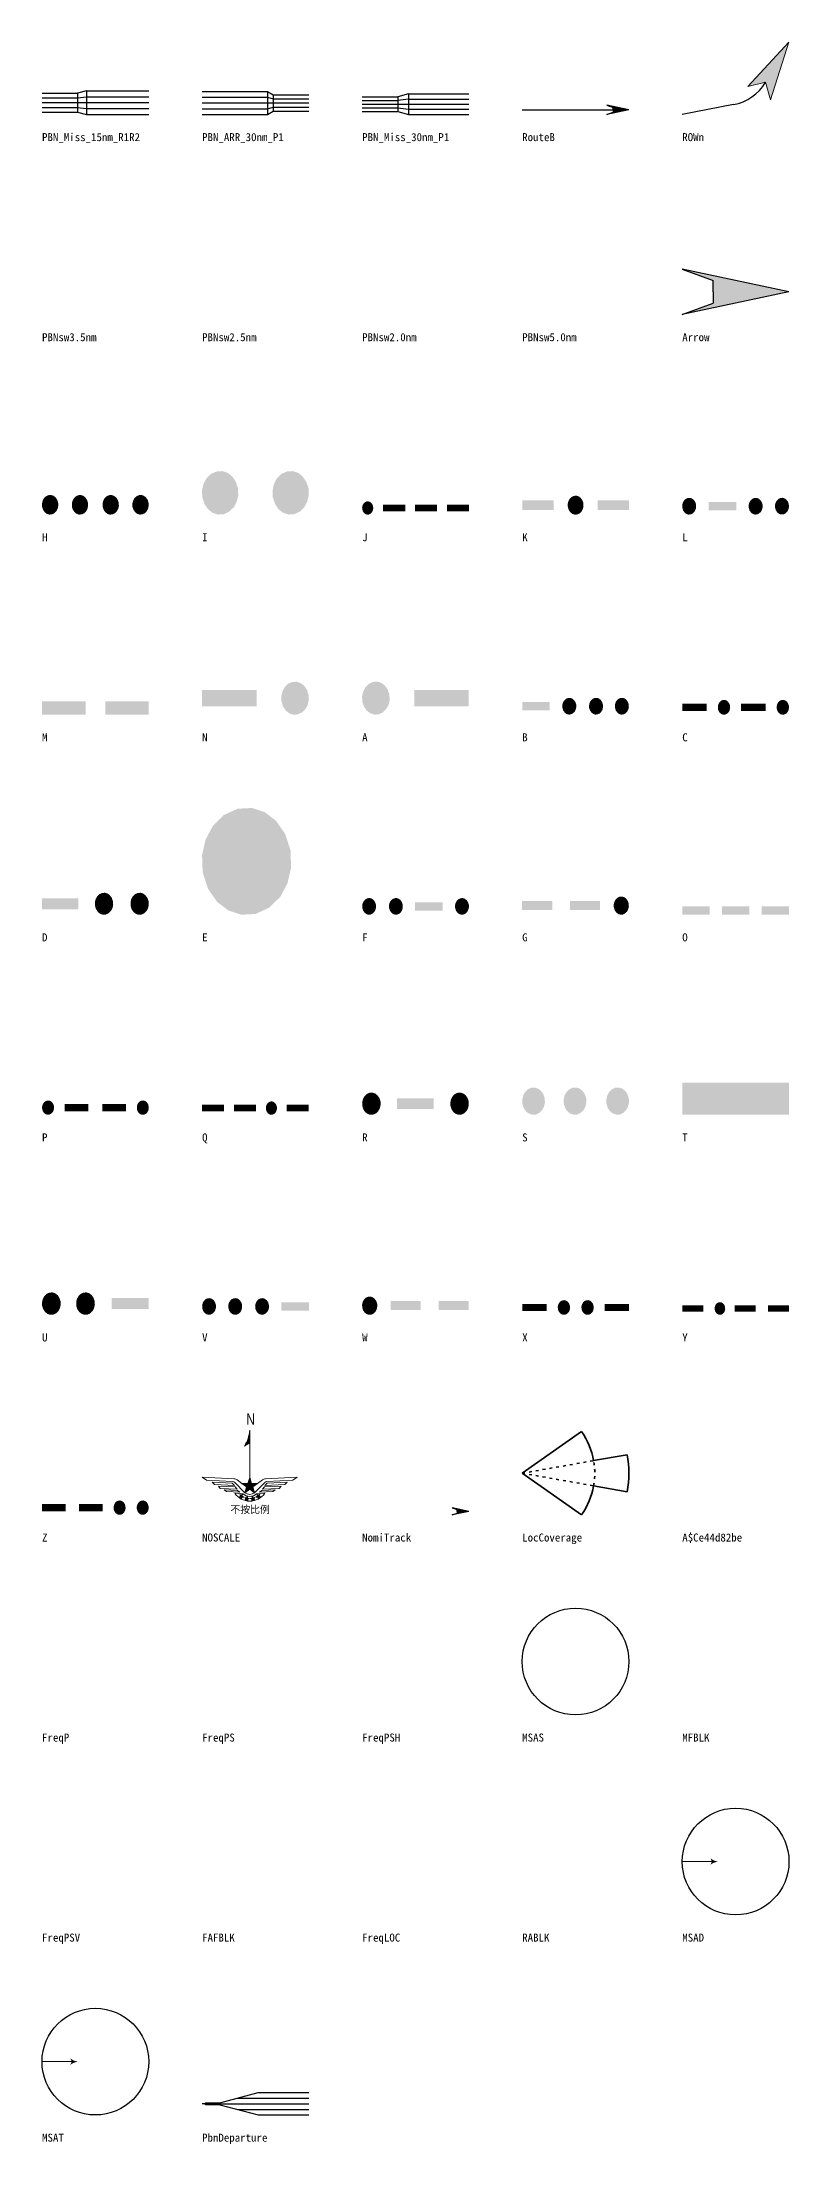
# Model space of a CAD drawing. Extents: x -4 to 560, y -3172 to 80.
# Drawn here: x 0 to 560, y -3172 to -1596 of the extents above; entities that cross this region are included whole.
import ezdxf
from ezdxf.enums import TextEntityAlignment as Align

# ---------------------------------------------------------------- set-up
doc = ezdxf.new("R2010")
doc.units = 0
doc.header["$MEASUREMENT"] = 0
for name, pattern in [('$0$ACAD_ISO03W100', [30, 12, -18]), ('$0$Continuous1', [0]), ('$0$ddhxT', [0])]:
    doc.linetypes.add(name, pattern=pattern)
doc.layers.add('$0$0.8 14进近点', color=7, linetype='Continuous')
doc.layers.add('$0$程序', color=7, linetype='Continuous', lineweight=0)
doc.styles.add('$0$Legend', font='simhei.ttf')
doc.styles.add('$0$Styledgn001', font='dgn001.shx')

# ---------------------------------------------------------------- blocks, each defined once
blk = doc.blocks.new('$0$PBN_Miss_15nm_R1R2')
for p, q in [((-15372, 3704), (-1482, 3704)), ((-15372, 1852), (-1482, 1852)), ((-15372, 0), (-1482, 0)), ((1974, 4630), (-1482, 3704)), ((-1482, 3704), (-1482, -3704)), ((-1482, 1852), (1974, 2315)), ((-1482, 0), (26298, 0)), ((1974, 4630), (26298, 4630)), ((1974, 4630), (1974, -4630)), ((1974, 2315), (26298, 2315)), ((-15372, -1852), (-1482, -1852)), ((-15372, -3704), (-1482, -3704)), ((-1482, -1852), (1974, -2315)), ((-1482, -3704), (1974, -4630)), ((1974, -2315), (26298, -2315)), ((1974, -4630), (26298, -4630))]:
    blk.add_line(p, q)
blk = doc.blocks.new('$0$PBN_ARR_30nm_P1')
for p, q in [((-37085, 6482), (0, 6482)), ((-37085, 3241), (0, 3241)), ((-37085, 0), (3208, 0)), ((0, 6482), (0, -6482)), ((0, 6482), (3208, 4630)), ((0, 3241), (3208, 2315)), ((3208, 4630), (3208, -4630)), ((3208, 4630), (23354, 4630)), ((3208, 2315), (23354, 2315)), ((3208, 0), (23354, 0)), ((-37085, -3241), (0, -3241)), ((-37085, -6482), (0, -6482)), ((0, -3241), (3208, -2315)), ((0, -6482), (3208, -4630)), ((3208, -2315), (23354, -2315)), ((3208, -4630), (23354, -4630))]:
    blk.add_line(p, q)
blk = doc.blocks.new('$0$PBN_Miss_30nm_P1')
for p, q in [((-24000, 4630), (-1482, 4630)), ((-24000, 2315), (-1482, 2315)), ((-24000, 0), (-1482, 0)), ((5430, 6482), (-1482, 4630)), ((-1482, 4630), (-1482, -4630)), ((5430, 3241), (-1482, 2315)), ((-1482, 0), (43553, 0)), ((5430, 6482), (43553, 6482)), ((5430, 6482), (5430, -6482)), ((5430, 3241), (43553, 3241)), ((-24000, -2315), (-1482, -2315)), ((-24000, -4630), (-1482, -4630)), ((-1482, -2315), (5430, -3241)), ((-1482, -4630), (5430, -6482)), ((5430, -3241), (43553, -3241)), ((5430, -6482), (43553, -6482))]:
    blk.add_line(p, q)
blk = doc.blocks.new('$0$箭头')
h = blk.add_hatch(color=256)
h.dxf.hatch_style = 1
h.paths.add_polyline_path([(0, 6.91), (-2.02, -2.59), (-1, 0.15), (0, 0.15), (1, 0.15), (2.02, -2.59)])
for p, q in [((0, 6.91), (-2.02, -2.59)), ((-2.02, -2.59), (-1, 0.15)), ((0, 0.15), (-1, 0.15)), ((0, 6.91), (2.02, -2.59)), ((0, 0.15), (1, 0.15)), ((2.02, -2.59), (1, 0.15))]:
    blk.add_line(p, q)
blk = doc.blocks.new('$0$RouteB')
blk.add_line((-10000, 0), (-1475, 0))
at = {"color": 7, "lineweight": 30, "xscale": 218.3688213262332, "yscale": 218.3688213262332, "zscale": 218.3688213262332, "rotation": 270.0000000000059}
blk.add_blockref('$0$箭头', (-1508, 0), dxfattribs=at)
blk = doc.blocks.new('$0$ROWn')
at = {"layer": '$0$程序'}
blk.add_hatch(color=256, dxfattribs=at).paths.add_polyline_path([(-808, -1387), (-640, -2001), (0, 0), (-1425, -1543)])
blk.add_lwpolyline([(-808, -1387), (-640, -2001), (0, 0), (-1425, -1543)], close=True, dxfattribs=at)
blk.add_line((-1920, -2166), (-3690, -2505))
blk.add_ellipse((-2208, -571), major_axis=(1592, 304), ratio=1, start_param=4.702672, end_param=5.565981)
blk = doc.blocks.new('$0$Arrow')
h = blk.add_hatch(color=256)
h.dxf.hatch_style = 1
h.paths.add_polyline_path([(-8248, 1753), (-5867, 866), (-5867, 0), (-5867, -866), (-8248, -1753), (0, 0)])
for p, q in [((0, 0), (-8254, 1754)), ((-8248, 1753), (-5867, 866)), ((0, 0), (-8254, -1754)), ((-5867, 0), (-5867, 866)), ((-5867, 0), (-5867, -866)), ((-8248, -1753), (-5867, -866))]:
    blk.add_line(p, q)
blk = doc.blocks.new('$0$H')
at = {"transparency": 33554687}
for points in [[(-0.0578, -0.0105), (-0.055, -0.0114), (-0.0519, -0.0112), (-0.0489, -0.0099), (-0.0465, -0.0075), (-0.0449, -0.0046), (-0.0442, -0.0012), (-0.0443, 0.0025), (-0.0454, 0.0061), (-0.0474, 0.009), (-0.0499, 0.0109), (-0.0527, 0.0118), (-0.0558, 0.0116), (-0.0588, 0.0102), (-0.0612, 0.0079), (-0.0627, 0.0049), (-0.0635, 0.0016), (-0.0634, -0.0022), (-0.0622, -0.0057), (-0.0602, -0.0086)], [(-0.0224, -0.0105), (-0.0196, -0.0114), (-0.0165, -0.0112), (-0.0135, -0.0099), (-0.0111, -0.0075), (-0.0096, -0.0046), (-0.0088, -0.0012), (-0.0089, 0.0025), (-0.0101, 0.0061), (-0.012, 0.009), (-0.0145, 0.0108), (-0.0173, 0.0118), (-0.0204, 0.0116), (-0.0234, 0.0102), (-0.0258, 0.0078), (-0.0273, 0.0049), (-0.0281, 0.0016), (-0.028, -0.0022), (-0.0268, -0.0057), (-0.0248, -0.0086)], [(0.014, -0.0105), (0.0168, -0.0114), (0.0199, -0.0112), (0.0229, -0.0099), (0.0253, -0.0075), (0.0269, -0.0046), (0.0277, -0.0012), (0.0275, 0.0025), (0.0264, 0.0061), (0.0244, 0.009), (0.022, 0.0108), (0.0192, 0.0118), (0.0161, 0.0116), (0.0131, 0.0102), (0.0107, 0.0078), (0.0091, 0.0049), (0.0083, 0.0016), (0.0085, -0.0022), (0.0096, -0.0057), (0.0116, -0.0086)], [(0.0494, -0.0105), (0.0522, -0.0114), (0.0553, -0.0112), (0.0583, -0.0099), (0.0607, -0.0075), (0.0623, -0.0046), (0.063, -0.0012), (0.0629, 0.0025), (0.0618, 0.0061), (0.0598, 0.009), (0.0573, 0.0109), (0.0545, 0.0118), (0.0514, 0.0116), (0.0484, 0.0102), (0.046, 0.0079), (0.0445, 0.0049), (0.0437, 0.0016), (0.0438, -0.0022), (0.045, -0.0057), (0.047, -0.0086)]]:
    blk.add_hatch(color=0, dxfattribs=at).paths.add_polyline_path(points)
blk = doc.blocks.new('$0$I')
at = {"transparency": 33554687}
for points in [[(-0.0155, 0.0107), (-0.0183, 0.0116), (-0.0214, 0.0114), (-0.0244, 0.0101), (-0.0268, 0.0077), (-0.0284, 0.0047), (-0.0292, 0.0014), (-0.029, -0.0023), (-0.0279, -0.0059), (-0.0259, -0.0088), (-0.0235, -0.0107), (-0.0207, -0.0116), (-0.0175, -0.0114), (-0.0146, -0.01), (-0.0122, -0.0077), (-0.0106, -0.0047), (-0.0098, -0.0014), (-0.01, 0.0024), (-0.0111, 0.0059), (-0.0131, 0.0088)], [(0.0142, -0.0107), (0.017, -0.0116), (0.0201, -0.0114), (0.0231, -0.01), (0.0255, -0.0077), (0.027, -0.0047), (0.0278, -0.0014), (0.0277, 0.0024), (0.0265, 0.0059), (0.0245, 0.0088), (0.0221, 0.0107), (0.0193, 0.0116), (0.0162, 0.0114), (0.0132, 0.0101), (0.0108, 0.0077), (0.0092, 0.0047), (0.0085, 0.0014), (0.0086, -0.0023), (0.0098, -0.0059), (0.0117, -0.0088)]]:
    blk.add_hatch(color=0, dxfattribs=at).paths.add_polyline_path(points)
blk = doc.blocks.new('$0$J')
at = {"transparency": 33554687}
blk.add_hatch(color=0, dxfattribs=at).paths.add_polyline_path([(-0.088, -0.0108), (-0.0852, -0.0118), (-0.082, -0.0116), (-0.0791, -0.0102), (-0.0767, -0.0078), (-0.0751, -0.0049), (-0.0743, -0.0016), (-0.0745, 0.0022), (-0.0756, 0.0058), (-0.0776, 0.0086), (-0.08, 0.0105), (-0.0828, 0.0114), (-0.0859, 0.0113), (-0.0889, 0.0099), (-0.0913, 0.0075), (-0.0929, 0.0046), (-0.0937, 0.0012), (-0.0935, -0.0025), (-0.0924, -0.0061), (-0.0904, -0.009)])
at = {"color": 0, "transparency": 33554687}
for points in [[(-0.0185, -0.0059), (-0.057, -0.0059), (-0.0185, 0.0056), (-0.057, 0.0056)], [(-0.0013, 0.0056), (0.0371, 0.0056), (-0.0013, -0.0059), (0.0371, -0.0059)], [(0.0543, 0.0056), (0.0928, 0.0056), (0.0543, -0.0059), (0.0928, -0.0059)]]:
    blk.add_solid(points, dxfattribs=at)
blk = doc.blocks.new('$0$K')
at = {"transparency": 33554687}
blk.add_hatch(color=0, dxfattribs=at).paths.add_polyline_path([(0.0034, 0.0111), (0.0006, 0.012), (-0.0025, 0.0118), (-0.0055, 0.0105), (-0.0079, 0.0081), (-0.0095, 0.0052), (-0.0103, 0.0018), (-0.0101, -0.0019), (-0.009, -0.0055), (-0.007, -0.0084), (-0.0045, -0.0103), (-0.0018, -0.0112), (0.0014, -0.011), (0.0044, -0.0096), (0.0068, -0.0073), (0.0083, -0.0043), (0.0091, -0.001), (0.009, 0.0028), (0.0078, 0.0063), (0.0058, 0.0092)])
at = {"color": 0, "transparency": 33554687}
for points in [[(-0.066, 0.0062), (-0.0276, 0.0062), (-0.066, -0.0054), (-0.0276, -0.0054)], [(0.0264, 0.0062), (0.0648, 0.0062), (0.0264, -0.0054), (0.0648, -0.0054)]]:
    blk.add_solid(points, dxfattribs=at)
blk = doc.blocks.new('$0$L')
at = {"transparency": 33554687}
for points in [[(-0.0605, 0.011), (-0.0633, 0.0119), (-0.0664, 0.0117), (-0.0694, 0.0104), (-0.0718, 0.008), (-0.0734, 0.005), (-0.0742, 0.0017), (-0.074, -0.002), (-0.0729, -0.0056), (-0.0709, -0.0085), (-0.0684, -0.0104), (-0.0657, -0.0113), (-0.0625, -0.0111), (-0.0595, -0.0097), (-0.0571, -0.0074), (-0.0556, -0.0044), (-0.0548, -0.0011), (-0.0549, 0.0026), (-0.0561, 0.0062), (-0.0581, 0.0091)], [(0.0318, 0.011), (0.029, 0.0119), (0.0259, 0.0117), (0.0229, 0.0104), (0.0205, 0.008), (0.0189, 0.005), (0.0181, 0.0017), (0.0183, -0.002), (0.0194, -0.0056), (0.0214, -0.0085), (0.0238, -0.0104), (0.0266, -0.0113), (0.0298, -0.0111), (0.0328, -0.0097), (0.0352, -0.0074), (0.0367, -0.0044), (0.0375, -0.0011), (0.0374, 0.0026), (0.0362, 0.0062), (0.0342, 0.0091)], [(0.0684, 0.011), (0.0656, 0.012), (0.0625, 0.0118), (0.0595, 0.0104), (0.0571, 0.008), (0.0555, 0.0051), (0.0547, 0.0018), (0.0549, -0.002), (0.056, -0.0056), (0.058, -0.0084), (0.0604, -0.0103), (0.0632, -0.0112), (0.0664, -0.0111), (0.0693, -0.0097), (0.0717, -0.0073), (0.0733, -0.0044), (0.0741, -0.001), (0.0739, 0.0027), (0.0728, 0.0063), (0.0708, 0.0092)]]:
    blk.add_hatch(color=0, dxfattribs=at).paths.add_polyline_path(points)
at = {"color": 0, "transparency": 33554687}
blk.add_solid([(-0.0376, 0.0061), (0.0008, 0.0061), (-0.0376, -0.0055), (0.0008, -0.0055)], dxfattribs=at)
blk = doc.blocks.new('$0$M')
at = {"color": 0, "transparency": 33554687}
for points in [[(-0.0094, -0.0051), (-0.0478, -0.0051), (-0.0094, 0.0064), (-0.0478, 0.0064)], [(0.0078, 0.0064), (0.0463, 0.0064), (0.0078, -0.0051), (0.0463, -0.0051)]]:
    blk.add_solid(points, dxfattribs=at)
blk = doc.blocks.new('$0$N')
at = {"transparency": 33554687}
blk.add_hatch(color=0, dxfattribs=at).paths.add_polyline_path([(0.0317, 0.0107), (0.0289, 0.0116), (0.0258, 0.0114), (0.0228, 0.0101), (0.0204, 0.0077), (0.0189, 0.0047), (0.0181, 0.0014), (0.0182, -0.0023), (0.0194, -0.0059), (0.0214, -0.0088), (0.0238, -0.0107), (0.0266, -0.0116), (0.0297, -0.0114), (0.0327, -0.01), (0.0351, -0.0077), (0.0367, -0.0047), (0.0374, -0.0014), (0.0373, 0.0023), (0.0362, 0.0059), (0.0342, 0.0088)])
at = {"color": 0, "transparency": 33554687}
blk.add_solid([(-0.0377, 0.0058), (0.0007, 0.0058), (-0.0377, -0.0058), (0.0007, -0.0058)], dxfattribs=at)
blk = doc.blocks.new('$0$A')
at = {"transparency": 33554687}
blk.add_hatch(color=0, dxfattribs=at).paths.add_polyline_path([(-0.0318, -0.0109), (-0.029, -0.0118), (-0.0259, -0.0117), (-0.0229, -0.0103), (-0.0205, -0.0079), (-0.0189, -0.005), (-0.0181, -0.0016), (-0.0183, 0.0021), (-0.0194, 0.0057), (-0.0214, 0.0086), (-0.0239, 0.0104), (-0.0266, 0.0114), (-0.0298, 0.0112), (-0.0328, 0.0098), (-0.0352, 0.0074), (-0.0367, 0.0045), (-0.0375, 0.0012), (-0.0374, -0.0026), (-0.0362, -0.0061), (-0.0342, -0.009)])
at = {"color": 0, "transparency": 33554687}
blk.add_solid([(0.0376, -0.006), (-0.0008, -0.006), (0.0376, 0.0055), (-0.0008, 0.0055)], dxfattribs=at)
blk = doc.blocks.new('$0$B')
at = {"transparency": 33554687}
for points in [[(-0.0049, 0.0107), (-0.0077, 0.0116), (-0.0108, 0.0114), (-0.0138, 0.0101), (-0.0162, 0.0077), (-0.0178, 0.0047), (-0.0186, 0.0014), (-0.0184, -0.0023), (-0.0173, -0.0059), (-0.0153, -0.0088), (-0.0128, -0.0107), (-0.0101, -0.0116), (-0.0069, -0.0114), (-0.0039, -0.01), (-0.0015, -0.0077), (0, -0.0047), (0.0008, -0.0014), (0.0007, 0.0023), (-0.0005, 0.0059), (-0.0025, 0.0088)], [(0.0243, -0.0107), (0.0271, -0.0116), (0.0302, -0.0114), (0.0332, -0.0101), (0.0356, -0.0077), (0.0372, -0.0047), (0.038, -0.0014), (0.0378, 0.0023), (0.0367, 0.0059), (0.0347, 0.0088), (0.0323, 0.0107), (0.0295, 0.0116), (0.0263, 0.0114), (0.0234, 0.0101), (0.0209, 0.0077), (0.0194, 0.0047), (0.0186, 0.0014), (0.0187, -0.0023), (0.0199, -0.0059), (0.0219, -0.0088)], [(0.0602, -0.0107), (0.063, -0.0116), (0.0661, -0.0114), (0.0691, -0.0101), (0.0715, -0.0077), (0.073, -0.0047), (0.0738, -0.0014), (0.0737, 0.0023), (0.0725, 0.0059), (0.0705, 0.0088), (0.0681, 0.0107), (0.0653, 0.0116), (0.0622, 0.0114), (0.0592, 0.0101), (0.0568, 0.0077), (0.0552, 0.0047), (0.0545, 0.0014), (0.0546, -0.0023), (0.0557, -0.0059), (0.0577, -0.0088)]]:
    blk.add_hatch(color=0, dxfattribs=at).paths.add_polyline_path(points)
at = {"color": 0, "transparency": 33554687}
blk.add_solid([(-0.0743, 0.0058), (-0.0359, 0.0058), (-0.0743, -0.0058), (-0.0359, -0.0058)], dxfattribs=at)
blk = doc.blocks.new('$0$C')
at = {"transparency": 33554687}
for points in [[(-0.0145, 0.0107), (-0.0173, 0.0116), (-0.0204, 0.0114), (-0.0234, 0.0101), (-0.0258, 0.0077), (-0.0274, 0.0047), (-0.0281, 0.0014), (-0.028, -0.0023), (-0.0269, -0.0059), (-0.0249, -0.0088), (-0.0224, -0.0107), (-0.0196, -0.0116), (-0.0165, -0.0114), (-0.0135, -0.01), (-0.0111, -0.0077), (-0.0096, -0.0047), (-0.0088, -0.0014), (-0.0089, 0.0023), (-0.0101, 0.0059), (-0.0121, 0.0088)], [(0.0778, 0.0107), (0.075, 0.0116), (0.0719, 0.0114), (0.0689, 0.0101), (0.0665, 0.0077), (0.065, 0.0047), (0.0642, 0.0014), (0.0643, -0.0023), (0.0655, -0.0059), (0.0675, -0.0088), (0.0699, -0.0107), (0.0727, -0.0116), (0.0758, -0.0114), (0.0788, -0.0101), (0.0812, -0.0077), (0.0828, -0.0047), (0.0835, -0.0014), (0.0834, 0.0023), (0.0823, 0.0059), (0.0803, 0.0088)]]:
    blk.add_hatch(color=0, dxfattribs=at).paths.add_polyline_path(points)
at = {"color": 0, "transparency": 33554687}
for points in [[(-0.0839, 0.0058), (-0.0455, 0.0058), (-0.0839, -0.0058), (-0.0455, -0.0058)], [(0.0085, 0.0058), (0.0469, 0.0058), (0.0085, -0.0058), (0.0469, -0.0058)]]:
    blk.add_solid(points, dxfattribs=at)
blk = doc.blocks.new('$0$D')
at = {"transparency": 33554687}
for points in [[(0.0131, 0.0107), (0.0103, 0.0116), (0.0072, 0.0114), (0.0042, 0.0101), (0.0018, 0.0077), (0.0002, 0.0047), (-0.0006, 0.0014), (-0.0004, -0.0023), (0.0007, -0.0059), (0.0027, -0.0088), (0.0051, -0.0107), (0.0079, -0.0116), (0.011, -0.0114), (0.014, -0.01), (0.0164, -0.0077), (0.018, -0.0047), (0.0188, -0.0014), (0.0186, 0.0023), (0.0175, 0.0059), (0.0155, 0.0088)], [(0.0428, -0.0107), (0.0455, -0.0116), (0.0487, -0.0114), (0.0517, -0.0101), (0.0541, -0.0077), (0.0556, -0.0047), (0.0564, -0.0014), (0.0563, 0.0023), (0.0551, 0.0059), (0.0531, 0.0088), (0.0507, 0.0107), (0.0479, 0.0116), (0.0448, 0.0114), (0.0418, 0.0101), (0.0394, 0.0077), (0.0378, 0.0047), (0.0371, 0.0014), (0.0372, -0.0023), (0.0383, -0.0059), (0.0403, -0.0088)]]:
    blk.add_hatch(color=0, dxfattribs=at).paths.add_polyline_path(points)
at = {"color": 0, "transparency": 33554687}
blk.add_solid([(-0.0564, 0.0058), (-0.0179, 0.0058), (-0.0564, -0.0058), (-0.0179, -0.0058)], dxfattribs=at)
blk = doc.blocks.new('$0$E')
at = {"transparency": 33554687}
blk.add_hatch(color=0, dxfattribs=at).paths.add_polyline_path([(0.00427, 0.0108), (0.00148, 0.01173), (-0.00164, 0.01157), (-0.00464, 0.01019), (-0.00704, 0.0078), (-0.00859, 0.00488), (-0.00936, 0.00154), (-0.00924, -0.0022), (-0.00809, -0.00579), (-0.0061, -0.00866), (-0.00366, -0.01052), (-0.00087, -0.01145), (0.00225, -0.01129), (0.00524, -0.00991), (0.00765, -0.00752), (0.0092, -0.0046), (0.00997, -0.00126), (0.00985, 0.00248), (0.0087, 0.00606), (0.0067, 0.00894)])
blk = doc.blocks.new('$0$F')
at = {"transparency": 33554687}
for points in [[(-0.0607, 0.0115), (-0.0634, 0.0124), (-0.0666, 0.0122), (-0.0696, 0.0108), (-0.072, 0.0085), (-0.0735, 0.0055), (-0.0743, 0.0022), (-0.0742, -0.0015), (-0.073, -0.0051), (-0.071, -0.008), (-0.0686, -0.0099), (-0.0658, -0.0108), (-0.0627, -0.0106), (-0.0597, -0.0093), (-0.0573, -0.0069), (-0.0557, -0.0039), (-0.0549, -0.0006), (-0.0551, 0.0031), (-0.0562, 0.0067), (-0.0582, 0.0096)], [(-0.0233, 0.0115), (-0.0261, 0.0124), (-0.0292, 0.0122), (-0.0322, 0.0108), (-0.0346, 0.0085), (-0.0361, 0.0055), (-0.0369, 0.0022), (-0.0368, -0.0015), (-0.0356, -0.0051), (-0.0336, -0.008), (-0.0312, -0.0099), (-0.0284, -0.0108), (-0.0253, -0.0106), (-0.0223, -0.0093), (-0.0199, -0.0069), (-0.0183, -0.0039), (-0.0176, -0.0006), (-0.0177, 0.0031), (-0.0188, 0.0067), (-0.0208, 0.0096)], [(0.0691, 0.0115), (0.0663, 0.0124), (0.0632, 0.0122), (0.0602, 0.0108), (0.0578, 0.0085), (0.0562, 0.0055), (0.0554, 0.0022), (0.0556, -0.0015), (0.0567, -0.0051), (0.0587, -0.008), (0.0612, -0.0099), (0.0639, -0.0108), (0.0671, -0.0106), (0.0701, -0.0093), (0.0725, -0.0069), (0.074, -0.0039), (0.0748, -0.0006), (0.0747, 0.0031), (0.0735, 0.0067), (0.0715, 0.0096)]]:
    blk.add_hatch(color=0, dxfattribs=at).paths.add_polyline_path(points)
at = {"color": 0, "transparency": 33554687}
blk.add_solid([(-0.0003, 0.0066), (0.0381, 0.0066), (-0.0003, -0.005), (0.0381, -0.005)], dxfattribs=at)
blk = doc.blocks.new('$0$G')
at = {"transparency": 33554687}
blk.add_hatch(color=0, dxfattribs=at).paths.add_polyline_path([(0.0626, 0.0107), (0.0598, 0.0116), (0.0567, 0.0114), (0.0537, 0.0101), (0.0513, 0.0077), (0.0497, 0.0047), (0.049, 0.0014), (0.0491, -0.0023), (0.0502, -0.0059), (0.0522, -0.0088), (0.0547, -0.0107), (0.0575, -0.0116), (0.0606, -0.0114), (0.0636, -0.01), (0.066, -0.0077), (0.0675, -0.0047), (0.0683, -0.0014), (0.0682, 0.0023), (0.067, 0.0059), (0.065, 0.0088)])
at = {"color": 0, "transparency": 33554687}
for points in [[(-0.0681, 0.0058), (-0.0296, 0.0058), (-0.0681, -0.0058), (-0.0296, -0.0058)], [(-0.0068, 0.0058), (0.0316, 0.0058), (-0.0068, -0.0058), (0.0316, -0.0058)]]:
    blk.add_solid(points, dxfattribs=at)
blk = doc.blocks.new('$0$O')
at = {"color": 0, "transparency": 33554687}
for points in [[(-0.0364, -0.0058), (-0.0749, -0.0058), (-0.0364, 0.0058), (-0.0749, 0.0058)], [(-0.0192, 0.0058), (0.0192, 0.0058), (-0.0192, -0.0058), (0.0192, -0.0058)], [(0.0364, 0.0058), (0.0749, 0.0058), (0.0364, -0.0058), (0.0749, -0.0058)]]:
    blk.add_solid(points, dxfattribs=at)
blk = doc.blocks.new('$0$P')
at = {"transparency": 33554687}
for points in [[(-0.0744, 0.0107), (-0.0772, 0.0116), (-0.0803, 0.0115), (-0.0833, 0.0101), (-0.0857, 0.0077), (-0.0873, 0.0048), (-0.088, 0.0014), (-0.0879, -0.0023), (-0.0868, -0.0059), (-0.0848, -0.0088), (-0.0823, -0.0106), (-0.0795, -0.0115), (-0.0764, -0.0114), (-0.0734, -0.01), (-0.071, -0.0076), (-0.0695, -0.0047), (-0.0687, -0.0014), (-0.0688, 0.0024), (-0.07, 0.006), (-0.072, 0.0088)], [(0.079, 0.0107), (0.0762, 0.0116), (0.0731, 0.0115), (0.0701, 0.0101), (0.0677, 0.0077), (0.0662, 0.0048), (0.0654, 0.0014), (0.0655, -0.0023), (0.0667, -0.0059), (0.0687, -0.0088), (0.0711, -0.0106), (0.0739, -0.0115), (0.077, -0.0114), (0.08, -0.01), (0.0824, -0.0076), (0.084, -0.0047), (0.0847, -0.0014), (0.0846, 0.0024), (0.0835, 0.006), (0.0815, 0.0088)]]:
    blk.add_hatch(color=0, dxfattribs=at).paths.add_polyline_path(points)
at = {"color": 0, "transparency": 33554687}
for points in [[(-0.0516, 0.0058), (-0.0132, 0.0058), (-0.0516, -0.0057), (-0.0132, -0.0057)], [(0.0096, 0.0058), (0.0481, 0.0058), (0.0096, -0.0057), (0.0481, -0.0057)]]:
    blk.add_solid(points, dxfattribs=at)
blk = doc.blocks.new('$0$Q')
at = {"transparency": 33554687}
blk.add_hatch(color=0, dxfattribs=at).paths.add_polyline_path([(0.0239, -0.0107), (0.0267, -0.0116), (0.0298, -0.0114), (0.0328, -0.0101), (0.0352, -0.0077), (0.0367, -0.0047), (0.0375, -0.0014), (0.0374, 0.0023), (0.0362, 0.0059), (0.0342, 0.0088), (0.0318, 0.0107), (0.029, 0.0116), (0.0259, 0.0114), (0.0229, 0.01), (0.0205, 0.0077), (0.0189, 0.0047), (0.0182, 0.0014), (0.0183, -0.0023), (0.0194, -0.0059), (0.0214, -0.0088)])
at = {"color": 0, "transparency": 33554687}
for points in [[(-0.0547, -0.0058), (-0.0931, -0.0058), (-0.0547, 0.0058), (-0.0931, 0.0058)], [(-0.0375, 0.0058), (0.001, 0.0058), (-0.0375, -0.0058), (0.001, -0.0058)], [(0.0931, -0.0058), (0.0547, -0.0058), (0.0931, 0.0058), (0.0547, 0.0058)]]:
    blk.add_solid(points, dxfattribs=at)
blk = doc.blocks.new('$0$R')
at = {"transparency": 33554687}
for points in [[(-0.0436, 0.0105), (-0.0464, 0.0114), (-0.0495, 0.0113), (-0.0525, 0.0099), (-0.0549, 0.0075), (-0.0564, 0.0046), (-0.0572, 0.0012), (-0.0571, -0.0025), (-0.0559, -0.0061), (-0.054, -0.009), (-0.0515, -0.0108), (-0.0487, -0.0118), (-0.0456, -0.0116), (-0.0426, -0.0102), (-0.0402, -0.0078), (-0.0387, -0.0049), (-0.0379, -0.0016), (-0.038, 0.0022), (-0.0392, 0.0057), (-0.0412, 0.0086)], [(0.0487, 0.0105), (0.0459, 0.0114), (0.0428, 0.0113), (0.0398, 0.0099), (0.0374, 0.0075), (0.0358, 0.0046), (0.0351, 0.0012), (0.0352, -0.0025), (0.0363, -0.0061), (0.0383, -0.009), (0.0408, -0.0108), (0.0436, -0.0118), (0.0467, -0.0116), (0.0497, -0.0102), (0.0521, -0.0078), (0.0536, -0.0049), (0.0544, -0.0016), (0.0543, 0.0022), (0.0531, 0.0057), (0.0511, 0.0086)]]:
    blk.add_hatch(color=0, dxfattribs=at).paths.add_polyline_path(points)
at = {"color": 0, "transparency": 33554687}
blk.add_solid([(-0.0207, 0.0056), (0.0177, 0.0056), (-0.0207, -0.0059), (0.0177, -0.0059)], dxfattribs=at)
blk = doc.blocks.new('$0$S')
at = {"transparency": 33554687}
for points in [[(-0.0398, -0.0112), (-0.037, -0.0121), (-0.0339, -0.012), (-0.0309, -0.0106), (-0.0285, -0.0082), (-0.027, -0.0053), (-0.0262, -0.002), (-0.0263, 0.0018), (-0.0275, 0.0054), (-0.0295, 0.0082), (-0.0319, 0.0101), (-0.0347, 0.011), (-0.0378, 0.0109), (-0.0408, 0.0095), (-0.0432, 0.0071), (-0.0448, 0.0042), (-0.0455, 0.0008), (-0.0454, -0.0029), (-0.0443, -0.0065), (-0.0423, -0.0094)], [(-0.0045, -0.0112), (-0.0017, -0.0121), (0.0015, -0.012), (0.0044, -0.0106), (0.0069, -0.0082), (0.0084, -0.0053), (0.0092, -0.002), (0.0091, 0.0018), (0.0079, 0.0054), (0.0059, 0.0082), (0.0035, 0.0101), (0.0007, 0.011), (-0.0024, 0.0109), (-0.0054, 0.0095), (-0.0078, 0.0071), (-0.0094, 0.0042), (-0.0102, 0.0008), (-0.01, -0.0029), (-0.0089, -0.0065), (-0.0069, -0.0094)], [(0.032, -0.0112), (0.0348, -0.0121), (0.0379, -0.012), (0.0409, -0.0106), (0.0433, -0.0082), (0.0448, -0.0053), (0.0456, -0.002), (0.0455, 0.0018), (0.0443, 0.0054), (0.0424, 0.0082), (0.0399, 0.0101), (0.0371, 0.011), (0.034, 0.0109), (0.031, 0.0095), (0.0286, 0.0071), (0.0271, 0.0042), (0.0263, 0.0008), (0.0264, -0.0029), (0.0276, -0.0065), (0.0296, -0.0094)]]:
    blk.add_hatch(color=0, dxfattribs=at).paths.add_polyline_path(points)
blk = doc.blocks.new('$0$T')
at = {"color": 0, "transparency": 33554687}
blk.add_solid([(-0.01877, 0.00596), (0.01968, 0.00596), (-0.01877, -0.00557), (0.01968, -0.00557)], dxfattribs=at)
blk = doc.blocks.new('$0$U')
at = {"transparency": 33554687}
for points in [[(-0.0493, -0.0104), (-0.0465, -0.0113), (-0.0434, -0.0112), (-0.0404, -0.0098), (-0.038, -0.0074), (-0.0364, -0.0045), (-0.0357, -0.0011), (-0.0358, 0.0026), (-0.037, 0.0062), (-0.0389, 0.0091), (-0.0414, 0.0109), (-0.0442, 0.0118), (-0.0473, 0.0117), (-0.0503, 0.0103), (-0.0527, 0.0079), (-0.0542, 0.005), (-0.055, 0.0017), (-0.0549, -0.0021), (-0.0537, -0.0057), (-0.0517, -0.0085)], [(-0.0139, -0.0104), (-0.0111, -0.0113), (-0.008, -0.0112), (-0.005, -0.0098), (-0.0026, -0.0074), (-0.0011, -0.0045), (-0.0003, -0.0011), (-0.0004, 0.0026), (-0.0016, 0.0062), (-0.0036, 0.0091), (-0.006, 0.0109), (-0.0088, 0.0118), (-0.0119, 0.0117), (-0.0149, 0.0103), (-0.0173, 0.0079), (-0.0189, 0.005), (-0.0196, 0.0017), (-0.0195, -0.0021), (-0.0184, -0.0057), (-0.0164, -0.0085)]]:
    blk.add_hatch(color=0, dxfattribs=at).paths.add_polyline_path(points)
at = {"color": 0, "transparency": 33554687}
blk.add_solid([(0.0555, -0.0055), (0.017, -0.0055), (0.0555, 0.006), (0.017, 0.006)], dxfattribs=at)
blk = doc.blocks.new('$0$V')
at = {"transparency": 33554687}
for points in [[(-0.0609, 0.0108), (-0.0637, 0.0117), (-0.0668, 0.0115), (-0.0698, 0.0102), (-0.0722, 0.0078), (-0.0738, 0.0048), (-0.0745, 0.0015), (-0.0744, -0.0022), (-0.0733, -0.0058), (-0.0713, -0.0087), (-0.0688, -0.0106), (-0.066, -0.0115), (-0.0629, -0.0113), (-0.0599, -0.0099), (-0.0575, -0.0076), (-0.056, -0.0046), (-0.0552, -0.0013), (-0.0553, 0.0024), (-0.0565, 0.006), (-0.0585, 0.0089)], [(-0.0243, 0.0108), (-0.0271, 0.0117), (-0.0302, 0.0115), (-0.0332, 0.0102), (-0.0356, 0.0078), (-0.0372, 0.0048), (-0.038, 0.0015), (-0.0378, -0.0022), (-0.0367, -0.0058), (-0.0347, -0.0087), (-0.0322, -0.0106), (-0.0295, -0.0115), (-0.0263, -0.0113), (-0.0233, -0.0099), (-0.0209, -0.0076), (-0.0194, -0.0046), (-0.0186, -0.0013), (-0.0187, 0.0024), (-0.0199, 0.006), (-0.0219, 0.0089)], [(0.0132, 0.0108), (0.0105, 0.0117), (0.0073, 0.0115), (0.0043, 0.0102), (0.0019, 0.0078), (0.0004, 0.0048), (-0.0004, 0.0015), (-0.0003, -0.0022), (0.0009, -0.0058), (0.0029, -0.0087), (0.0053, -0.0106), (0.0081, -0.0115), (0.0112, -0.0113), (0.0142, -0.0099), (0.0166, -0.0076), (0.0182, -0.0046), (0.019, -0.0013), (0.0188, 0.0024), (0.0177, 0.006), (0.0157, 0.0089)]]:
    blk.add_hatch(color=0, dxfattribs=at).paths.add_polyline_path(points)
at = {"color": 0, "lineweight": 35, "transparency": 33554687}
blk.add_solid([(0.0362, 0.0059), (0.0747, 0.0059), (0.0362, -0.0057), (0.0747, -0.0057)], dxfattribs=at)
blk = doc.blocks.new('$0$W')
at = {"transparency": 33554687}
blk.add_hatch(color=0, dxfattribs=at).paths.add_polyline_path([(-0.0547, 0.0107), (-0.0575, 0.0116), (-0.0606, 0.0115), (-0.0636, 0.0101), (-0.066, 0.0077), (-0.0676, 0.0048), (-0.0683, 0.0014), (-0.0682, -0.0023), (-0.0671, -0.0059), (-0.0651, -0.0088), (-0.0626, -0.0106), (-0.0599, -0.0116), (-0.0567, -0.0114), (-0.0537, -0.01), (-0.0513, -0.0076), (-0.0498, -0.0047), (-0.049, -0.0014), (-0.0491, 0.0024), (-0.0503, 0.006), (-0.0523, 0.0088)])
at = {"color": 0, "lineweight": 35, "transparency": 33554687}
for points in [[(-0.0318, 0.0061), (0.0066, 0.0061), (-0.0318, -0.0054), (0.0066, -0.0054)], [(0.0294, 0.0061), (0.0679, 0.0061), (0.0294, -0.0054), (0.0679, -0.0054)]]:
    blk.add_solid(points, dxfattribs=at)
blk = doc.blocks.new('$0$X')
at = {"transparency": 33554687}
for points in [[(-0.0153, 0.0116), (-0.0181, 0.0126), (-0.0212, 0.0124), (-0.0242, 0.011), (-0.0266, 0.0086), (-0.0281, 0.0057), (-0.0289, 0.0024), (-0.0288, -0.0014), (-0.0276, -0.0049), (-0.0256, -0.0078), (-0.0232, -0.0097), (-0.0204, -0.0106), (-0.0173, -0.0104), (-0.0143, -0.0091), (-0.0119, -0.0067), (-0.0103, -0.0038), (-0.0096, -0.0004), (-0.0097, 0.0033), (-0.0108, 0.0069), (-0.0128, 0.0098)], [(0.0222, 0.0116), (0.0194, 0.0126), (0.0162, 0.0124), (0.0133, 0.011), (0.0109, 0.0086), (0.0093, 0.0057), (0.0085, 0.0024), (0.0086, -0.0014), (0.0098, -0.0049), (0.0118, -0.0078), (0.0142, -0.0097), (0.017, -0.0106), (0.0201, -0.0104), (0.0231, -0.0091), (0.0255, -0.0067), (0.0271, -0.0038), (0.0279, -0.0004), (0.0277, 0.0033), (0.0266, 0.0069), (0.0246, 0.0098)]]:
    blk.add_hatch(color=0, dxfattribs=at).paths.add_polyline_path(points)
at = {"color": 0, "lineweight": 35, "transparency": 33554687}
for points in [[(-0.0851, 0.0067), (-0.0466, 0.0067), (-0.0851, -0.0048), (-0.0466, -0.0048)], [(0.0451, 0.0067), (0.0835, 0.0067), (0.0451, -0.0048), (0.0835, -0.0048)]]:
    blk.add_solid(points, dxfattribs=at)
blk = doc.blocks.new('$0$Y')
at = {"transparency": 33554687}
blk.add_hatch(color=0, dxfattribs=at).paths.add_polyline_path([(-0.0248, 0.0107), (-0.0276, 0.0116), (-0.0307, 0.0114), (-0.0337, 0.0101), (-0.0361, 0.0077), (-0.0377, 0.0047), (-0.0385, 0.0014), (-0.0383, -0.0023), (-0.0372, -0.0059), (-0.0352, -0.0088), (-0.0328, -0.0107), (-0.03, -0.0116), (-0.0268, -0.0114), (-0.0239, -0.0101), (-0.0215, -0.0077), (-0.0199, -0.0047), (-0.0191, -0.0014), (-0.0193, 0.0023), (-0.0204, 0.0059), (-0.0224, 0.0088)])
at = {"color": 0, "transparency": 33554687}
for points in [[(-0.0979, 0.0058), (-0.0594, 0.0058), (-0.0979, -0.0058), (-0.0594, -0.0058)], [(-0.0018, 0.0058), (0.0366, 0.0058), (-0.0018, -0.0058), (0.0366, -0.0058)], [(0.0594, 0.0058), (0.0979, 0.0058), (0.0594, -0.0058), (0.0979, -0.0058)]]:
    blk.add_solid(points, dxfattribs=at)
blk = doc.blocks.new('$0$Z')
at = {"transparency": 33554687}
for points in [[(0.0431, 0.0106), (0.0403, 0.0116), (0.0372, 0.0114), (0.0342, 0.01), (0.0318, 0.0076), (0.0303, 0.0047), (0.0295, 0.0014), (0.0296, -0.0024), (0.0308, -0.006), (0.0328, -0.0088), (0.0352, -0.0107), (0.038, -0.0116), (0.0411, -0.0115), (0.0441, -0.0101), (0.0465, -0.0077), (0.0481, -0.0048), (0.0488, -0.0014), (0.0487, 0.0023), (0.0476, 0.0059), (0.0456, 0.0088)], [(0.0806, 0.0106), (0.0778, 0.0116), (0.0747, 0.0114), (0.0717, 0.01), (0.0693, 0.0076), (0.0677, 0.0047), (0.0669, 0.0014), (0.0671, -0.0024), (0.0682, -0.006), (0.0702, -0.0088), (0.0726, -0.0107), (0.0754, -0.0116), (0.0785, -0.0115), (0.0815, -0.0101), (0.0839, -0.0077), (0.0855, -0.0048), (0.0863, -0.0014), (0.0861, 0.0023), (0.085, 0.0059), (0.083, 0.0088)]]:
    blk.add_hatch(color=0, dxfattribs=at).paths.add_polyline_path(points)
at = {"color": 0, "transparency": 33554687}
for points in [[(-0.0864, 0.0058), (-0.048, 0.0058), (-0.0864, -0.0058), (-0.048, -0.0058)], [(-0.0267, 0.0057), (0.0118, 0.0057), (-0.0267, -0.0058), (0.0118, -0.0058)]]:
    blk.add_solid(points, dxfattribs=at)
blk = doc.blocks.new('$0$NOSCALE')
at = {"linetype": '$0$Continuous1'}
h = blk.add_hatch(color=7, dxfattribs=at)
edge = h.paths.add_edge_path()
edge.add_line((0, 4427), (0, 3234))
edge.add_line((0, 3234), (1, 3234))
edge.add_arc((817, 1375), 2031, 113.70905, 129.46276)
edge.add_line((-474, 2943), (-474, 2943))
edge.add_arc((-3547, 4741), 3561, 329.6679, 354.93637)
for points in [[(743, -541), (175, -541), (0, 0), (-176, -541), (-744, -540), (-285, -874), (-460, -1414), (-1, -1081), (459, -1415), (283, -875)], [(-549, -1812), (-697, -1727), (-661, -1561), (-788, -1675), (-936, -1590), (-866, -1745), (-993, -1859), (-824, -1842), (-755, -1997), (-719, -1831)], [(-33, -1947), (-200, -1911), (-217, -1742), (-303, -1889), (-469, -1852), (-355, -1980), (-443, -2127), (-286, -2058), (-173, -2185), (-189, -2016)], [(195, -2181), (309, -2054), (464, -2124), (378, -1976), (493, -1849), (326, -1884), (241, -1737), (223, -1906), (56, -1942), (213, -2012)], [(945, -1556), (807, -1656), (669, -1556), (721, -1718), (583, -1818), (754, -1818), (806, -1980), (859, -1818), (1029, -1819), (891, -1718)]]:
    blk.add_hatch(color=7, dxfattribs=at).paths.add_polyline_path(points)
at = {"color": 7, "linetype": 'Continuous', "lineweight": 0}
for p, q in [((0, 0), (0, 3234)), ((-4449, 55), (-4033, -239)), ((-1465, -102), (-4442, 55)), ((1482, -101), (4449, 55)), ((4449, 55), (4033, -239)), ((-1611, -367), (-4033, -239)), ((-1404, -460), (-463, -1415)), ((-1174, -209), (-744, -540)), ((463, -1412), (1404, -460)), ((1199, -203), (743, -541)), ((1611, -367), (4033, -239))]:
    blk.add_line(p, q, dxfattribs=at)
for points in [[(0, 4427), (0, 3234), (1, 3234, 0.068847), (-474, 2943), (-474, 2943, 0.1107034)], [(-640, -1507, 0.3932166), (642, -1507), (642, -1507), (1403, -1467), (1404, -1467, -0.5256942), (-1396, -1467), (-1396, -1467), (-641, -1507)]]:
    blk.add_lwpolyline(points, format="xyb", close=True, dxfattribs=at)
for points in [[(743, -541), (175, -541), (0, 0), (-176, -541), (-744, -540), (-285, -874), (-460, -1414), (-1, -1081), (459, -1415), (283, -875), (743, -541)], [(-1642, -508), (-3516, -410), (-3292, -646), (-1418, -744)], [(-1369, -875), (-2930, -793), (-2750, -1004), (-1188, -1085)], [(-1126, -1198), (-2375, -1132), (-2173, -1308), (-924, -1373)], [(-549, -1812), (-697, -1727), (-661, -1561), (-788, -1675), (-936, -1590), (-866, -1745), (-993, -1859), (-824, -1842), (-755, -1997), (-719, -1831), (-549, -1812)], [(-33, -1947), (-200, -1911), (-217, -1742), (-303, -1889), (-469, -1852), (-355, -1980), (-443, -2127), (-286, -2058), (-173, -2185), (-189, -2016), (-33, -1947)], [(195, -2181), (309, -2054), (464, -2124), (378, -1976), (493, -1849), (326, -1884), (241, -1737), (223, -1906), (56, -1942), (213, -2012), (195, -2181)], [(945, -1556), (807, -1656), (669, -1556), (721, -1718), (583, -1818), (754, -1818), (806, -1980), (859, -1818), (1029, -1819), (891, -1718), (945, -1556)], [(1126, -1198), (2375, -1132), (2173, -1308), (924, -1373)], [(1369, -875), (2930, -793), (2750, -1004), (1188, -1085)], [(1642, -508), (3516, -410), (3292, -646), (1418, -744)]]:
    blk.add_lwpolyline(points, close=True, dxfattribs=at)
for centre, major_axis, start_param, end_param in [((-1626, -680), (16, 312), 5.5429774, 6.2831853), ((-1492, -622), (27, 521), 5.6795062, 6.2831853), ((-1, -784), (744, 241), 3.7679946, 5.0346726), ((1510, -622), (-310, 419), 5.6980048, 6.2831853), ((1627, -680), (-222, 220), 5.5442491, 6.2831853)]:
    blk.add_ellipse(centre, major_axis=major_axis, ratio=1, start_param=start_param, end_param=end_param, dxfattribs=at)
at = {"color": 7, "linetype": 'Continuous', "style": '$0$Styledgn001', "width": 0.800002}
blk.add_text('N', height=1043, dxfattribs=at).set_placement((78, 5482), align=Align.MIDDLE_CENTER)
at = {"color": 7, "linetype": 'Continuous', "lineweight": 0, "insert": (-1812, -2646), "char_height": 677.63, "width": 7338.19, "attachment_point": 1}
blk.add_mtext('{\\fSTXihei|b0|i0|c134|p2;不按比例}', dxfattribs=at)
blk = doc.blocks.new('$0$NomiTrack')
at = {"color": 7, "lineweight": 30, "xscale": 218.3688213262332, "yscale": 218.3688213262332, "zscale": 218.3688213262332, "rotation": 270.0000000000062}
blk.add_blockref('$0$箭头', (11858.887159, 0), dxfattribs=at)
blk = doc.blocks.new('$0$LocCoverage')
at = {"layer": '$0$0.8 14进近点', "color": 6, "linetype": 'Continuous', "lineweight": 35}
for q in [(25790, 18058), (25790, -18058)]:
    blk.add_line((0, 0), q, dxfattribs=at)
at = {"layer": '$0$0.8 14进近点', "color": 5, "linetype": '$0$ACAD_ISO03W100', "lineweight": 35, "ltscale": 100}
for q in [(31006, 5467), (31006, -5467)]:
    blk.add_line((0, 0), q, dxfattribs=at)
at = {"layer": '$0$0.8 14进近点', "color": 5, "linetype": 'Continuous', "lineweight": 35}
for p, q in [((31006, 5467), (45597, 8040)), ((31006, -5467), (45597, -8040))]:
    blk.add_line(p, q, dxfattribs=at)
at = {"layer": '$0$0.8 14进近点', "color": 6, "linetype": 'Continuous', "lineweight": 35}
for start, end in [(10, 35), (325, 350)]:
    blk.add_arc((0, 0), 31484, start, end, dxfattribs=at)
at = {"layer": '$0$0.8 14进近点', "color": 6, "linetype": '$0$ACAD_ISO03W100', "lineweight": 35, "ltscale": 100}
blk.add_arc((0, 0), 31484, 350, 10, dxfattribs=at)
at = {"layer": '$0$0.8 14进近点', "color": 5, "linetype": 'Continuous', "lineweight": 35}
blk.add_arc((0, 0), 46300, 350, 10, dxfattribs=at)
blk = doc.blocks.new('$0$MSAS')
blk.add_circle((0, 0), 5)
at = {"style": '$0$Legend'}
for tag, height, p in [('NAME', 1, (0, 0)), ('METER1', 0.8, (0, -1.58))]:
    blk.add_attdef(tag, text='', height=height, dxfattribs=at).set_placement(p, align=Align.MIDDLE)
at = {"style": '$0$Legend', "oblique": 10}
blk.add_attdef('FEET1', text='', height=0.8, dxfattribs=at).set_placement((-0.02, -2.77), align=Align.MIDDLE)
at = {"style": '$0$Legend'}
blk.add_attdef('MSAR', text='', height=1, dxfattribs=at).set_placement((0.01, -6.76), align=Align.CENTER)
blk = doc.blocks.new('$0$MSAD')
at = {"linetype": '$0$ddhxT'}
h = blk.add_hatch(color=7, dxfattribs=at)
edge = h.paths.add_edge_path()
edge.add_line((-2.36, -0.32), (-2.22, 0))
edge.add_line((-2.22, 0), (-2.36, 0.32))
edge.add_line((-2.36, 0.32), (-2.36, 0.32))
edge.add_arc((-1.47, 1.38), 1.39, 230.1979, 265.0868)
edge.add_line((-1.59, 0), (-1.59, 0))
edge.add_arc((-1.47, -1.38), 1.39, 454.917, 489.8059)
h = blk.add_hatch(color=7, dxfattribs=at)
edge = h.paths.add_edge_path()
edge.add_line((-2.36, -0.32), (-2.22, 0))
edge.add_line((-2.22, 0), (-2.36, 0.32))
edge.add_line((-2.36, 0.32), (-2.36, 0.32))
edge.add_arc((-1.47, 1.38), 1.39, 230.1979, 265.0868)
edge.add_line((-1.59, 0), (-1.59, 0))
edge.add_arc((-1.47, -1.38), 1.39, 454.917, 489.8059)
at = {"color": 7, "linetype": 'Continuous', "lineweight": 0}
blk.add_line((-1.97, 0), (-5, 0), dxfattribs=at)
blk.add_line((-1.97, 0), (-5, 0), dxfattribs=at)
blk.add_circle((0, 0), 5)
at = {"style": '$0$Legend'}
for tag, height, p in [('METER2', 0.8, (-0.2, 3.15)), ('NAME', 1, (0, 0)), ('METER1', 0.8, (-0.24, -2.17))]:
    blk.add_attdef(tag, text='', height=height, dxfattribs=at).set_placement(p, align=Align.MIDDLE)
at = {"style": '$0$Legend', "oblique": 10}
for tag, p in [('FEET2', (-0.21, 1.99)), ('FEET1', (-0.22, -3.32))]:
    blk.add_attdef(tag, text='', height=0.8, dxfattribs=at).set_placement(p, align=Align.MIDDLE)
at = {"style": '$0$Legend'}
blk.add_attdef('ANG1', (-4.62, 0.18), '', height=0.5, rotation=359.9985, dxfattribs=at)
blk.add_attdef('ANG2', text='', height=0.5, rotation=180, dxfattribs=at).set_placement((-4.65, -0.15), align=Align.RIGHT)
blk.add_attdef('MSAR', text='', height=1, dxfattribs=at).set_placement((0.01, -6.76), align=Align.CENTER)
blk = doc.blocks.new('$0$MSAT')
at = {"linetype": '$0$ddhxT'}
h = blk.add_hatch(color=7, dxfattribs=at)
edge = h.paths.add_edge_path()
edge.add_line((-2.36, -0.32), (-2.22, 0))
edge.add_line((-2.22, 0), (-2.36, 0.32))
edge.add_line((-2.36, 0.32), (-2.36, 0.32))
edge.add_arc((-1.47, 1.38), 1.39, 230.1979, 265.0868)
edge.add_line((-1.59, 0), (-1.59, 0))
edge.add_arc((-1.47, -1.38), 1.39, 454.917, 489.8059)
h = blk.add_hatch(color=7, dxfattribs=at)
edge = h.paths.add_edge_path()
edge.add_line((-2.36, -0.32), (-2.22, 0))
edge.add_line((-2.22, 0), (-2.36, 0.32))
edge.add_line((-2.36, 0.32), (-2.36, 0.32))
edge.add_arc((-1.47, 1.38), 1.39, 230.1979, 265.0868)
edge.add_line((-1.59, 0), (-1.59, 0))
edge.add_arc((-1.47, -1.38), 1.39, 454.917, 489.8059)
h = blk.add_hatch(color=7, dxfattribs=at)
edge = h.paths.add_edge_path()
edge.add_line((-2.36, -0.32), (-2.22, 0))
edge.add_line((-2.22, 0), (-2.36, 0.32))
edge.add_line((-2.36, 0.32), (-2.36, 0.32))
edge.add_arc((-1.47, 1.38), 1.39, 230.1979, 265.0868)
edge.add_line((-1.59, 0), (-1.59, 0))
edge.add_arc((-1.47, -1.38), 1.39, 454.917, 489.8059)
at = {"color": 7, "linetype": 'Continuous', "lineweight": 0}
blk.add_line((-1.97, 0), (-5, 0), dxfattribs=at)
blk.add_line((-1.97, 0), (-5, 0), dxfattribs=at)
blk.add_line((-1.97, 0), (-5, 0), dxfattribs=at)
blk.add_circle((0, 0), 5)
at = {"style": '$0$Legend'}
for tag, height, p in [('METER3', 0.8, (-2.55, 2.52)), ('METER2', 0.8, (2.3, 2.61)), ('NAME', 1, (0.01, 0.01)), ('METER1', 0.8, (-0.24, -2.17))]:
    blk.add_attdef(tag, text='', height=height, dxfattribs=at).set_placement(p, align=Align.MIDDLE)
blk.add_attdef('ANG1', (-4.62, 0.18), '', height=0.5, rotation=359.9985, dxfattribs=at)
at = {"style": '$0$Legend', "oblique": 10}
for tag, p in [('FEET3', (-2.53, 1.38)), ('FEET2', (2.29, 1.44)), ('FEET1', (-0.22, -3.32))]:
    blk.add_attdef(tag, text='', height=0.8, dxfattribs=at).set_placement(p, align=Align.MIDDLE)
at = {"style": '$0$Legend'}
for tag in ['ANG2', 'ANG3']:
    blk.add_attdef(tag, text='', height=0.5, rotation=180, dxfattribs=at).set_placement((-4.65, -0.15), align=Align.RIGHT)
blk.add_attdef('MSAR', text='', height=1, dxfattribs=at).set_placement((0.01, -6.76), align=Align.CENTER)
blk = doc.blocks.new('$0$PbnDeparture')
for p, q in [((0, 0), (-3000, 0)), ((0, 150), (6484, 1887)), ((0, -150), (0, 150)), ((0, 0), (15000, 0)), ((2962, 944), (15000, 944)), ((6484, 1887), (15000, 1887)), ((0, -150), (6484, -1887)), ((2962, -944), (15000, -944)), ((6484, -1887), (15000, -1887))]:
    blk.add_line(p, q)
blk.add_polyline3d([(-2400, -150, 0), (-2400, 150, 0), (0, 150, 0), (0, -150, 0)], close=True)

msp = doc.modelspace()

# ---------------------------------------------------------------- block references
for name, p, xscale, yscale, zscale in [('$0$ROWn', (560, -1595.7), 0.02167733390040959, 0.02167733390040959, 0.02167733390040959), ('$0$PBN_Miss_15nm_R1R2', (29.5, -1641.1), 0.001919846412287017, 0.001919846412287017, 0.001919846412287017), ('$0$PBN_ARR_30nm_P1', (169.1, -1641.4), 0.001323642904202419, 0.001323642904202419, 0.001323642904202419), ('$0$PBN_Miss_30nm_P1', (268.4, -1642.3), 0.001184251955571522, 0.001184251955571522, 0.001184251955571522), ('$0$RouteB', (440, -1646.5), 0.007999999999999225, 0.007999999999999225, 0.007999999999999225), ('$0$Arrow', (560, -1783), 0.009692338795446467, 0.009692338795446467, 0.009692338795446467), ('$0$I', (160.9, -1933.7), 1404.003316799062, 1404.003316799062, 1404.003316799062), ('$0$H', (40.1, -1942.8), 632.249367904945, 632.249367904945, 632.249367904945), ('$0$K', (400.4, -1943.2), 611.3732124218753, 611.3732124218753, 611.3732124218753), ('$0$L', (520, -1943.9), 539.7143343434903, 539.7143343434903, 539.7143343434903), ('$0$J', (280.2, -1945), 429.146124000652, 429.146124000652, 429.146124000652), ('$0$N', (160.1, -2087.7), 1064.894744663688, 1064.894744663688, 1064.894744663688), ('$0$A', (279.9, -2087.4), 1064.89151493584, 1064.89151493584, 1064.89151493584), ('$0$M', (40.7, -2095.6), 850.1845018450321, 850.1845018450321, 850.1845018450321), ('$0$B', (400.1, -2093.7), 540.0224917229536, 540.0224917229536, 540.0224917229536), ('$0$C', (520.1, -2094.5), 477.7336633837036, 477.7336633837036, 477.7336633837036), ('$0$E', (152.3, -2210.5), 3452.540664932103, 3452.540664932103, 3452.540664932103), ('$0$D', (40, -2241.8), 709.5468397076882, 709.5468397076882, 709.5468397076882), ('$0$F', (279.9, -2244.2), 536.6802985840752, 536.6802985840752, 536.6802985840752), ('$0$G', (399.9, -2243.2), 586.5562481810673, 586.5562481810673, 586.5562481810673), ('$0$O', (520, -2246.9), 534.2732585103448, 534.2732585103448, 534.2732585103448), ('$0$S', (400, -2389.3), 877.6402150741955, 877.6402150741955, 877.6402150741955), ('$0$T', (519.1, -2388.4), 2080.92485549135, 2080.92485549135, 2080.92485549135), ('$0$P', (40.8, -2394.7), 462.9966847236748, 462.9966847236748, 462.9966847236748), ('$0$Q', (160, -2395), 429.6263146117706, 429.6263146117706, 429.6263146117706), ('$0$R', (281, -2391.6), 716.6790435371573, 716.6790435371573, 716.6790435371573), ('$0$U', (39.8, -2541.8), 723.9968224054461, 723.9968224054461, 723.9968224054461), ('$0$W', (280.1, -2543.2), 587.3428151339115, 587.3428151339115, 587.3428151339115), ('$0$V', (160, -2543.8), 536.2299604508861, 536.2299604508861, 536.2299604508861), ('$0$X', (400.4, -2545), 474.4253091846466, 474.4253091846466, 474.4253091846466), ('$0$Y', (520, -2545.3), 408.6651115771775, 408.6651115771775, 408.6651115771775), ('$0$NOSCALE', (155.7, -2672.1), 0.00802001331663714, 0.00802001331663714, 0.00802001331663714), ('$0$LocCoverage', (360, -2668.8), 0.001727861771058316, 0.001727861771058316, 0.001727861771058316), ('$0$Z', (40, -2694.6), 463.1998796929009, 463.1998796929009, 463.1998796929009), ('$0$NomiTrack', (240, -2697.4), 0.005984884069830906, 0.005984884069830906, 0.005984884069830906), ('$0$MSAS', (400, -2810), 8, 8, 8), ('$0$MSAD', (520, -2960), 8, 8, 8), ('$0$MSAT', (40, -3110), 8, 8, 8), ('$0$PbnDeparture', (133.3, -3141.6), 0.004444444444444444, 0.004444444444444444, 0.004444444444444444)]:
    msp.add_blockref(name, p, dxfattribs=dict(xscale=xscale, yscale=yscale, zscale=zscale))

# ---------------------------------------------------------------- texts
at = {"color": 7}
for s, p in [('PBN_Miss_15nm_R1R2', (0, -1670)), ('PBN_ARR_30nm_P1', (120, -1670)), ('PBN_Miss_30nm_P1', (240, -1670)), ('RouteB', (360, -1670)), ('ROWn', (480, -1670)), ('PBNsw3.5nm', (0, -1820)), ('PBNsw2.5nm', (120, -1820)), ('PBNsw2.0nm', (240, -1820)), ('PBNsw5.0nm', (360, -1820)), ('Arrow', (480, -1820)), ('H', (0, -1970)), ('I', (120, -1970)), ('J', (240, -1970)), ('K', (360, -1970)), ('L', (480, -1970)), ('M', (0, -2120)), ('N', (120, -2120)), ('A', (240, -2120)), ('B', (360, -2120)), ('C', (480, -2120)), ('D', (0, -2270)), ('E', (120, -2270)), ('F', (240, -2270)), ('G', (360, -2270)), ('O', (480, -2270)), ('P', (0, -2420)), ('Q', (120, -2420)), ('R', (240, -2420)), ('S', (360, -2420)), ('T', (480, -2420)), ('U', (0, -2570)), ('V', (120, -2570)), ('W', (240, -2570)), ('X', (360, -2570)), ('Y', (480, -2570)), ('Z', (0, -2720)), ('NOSCALE', (120, -2720)), ('NomiTrack', (240, -2720)), ('LocCoverage', (360, -2720)), ('A$Ce44d82be', (480, -2720)), ('FreqP', (0, -2870)), ('FreqPS', (120, -2870)), ('FreqPSH', (240, -2870)), ('MSAS', (360, -2870)), ('MFBLK', (480, -2870)), ('FreqPSV', (0, -3020)), ('FAFBLK', (120, -3020)), ('FreqLOC', (240, -3020)), ('RABLK', (360, -3020)), ('MSAD', (480, -3020)), ('MSAT', (0, -3170)), ('PbnDeparture', (120, -3170))]:
    msp.add_text(s, height=6, dxfattribs=at).set_placement(p)

doc.saveas('drawing.dxf')
